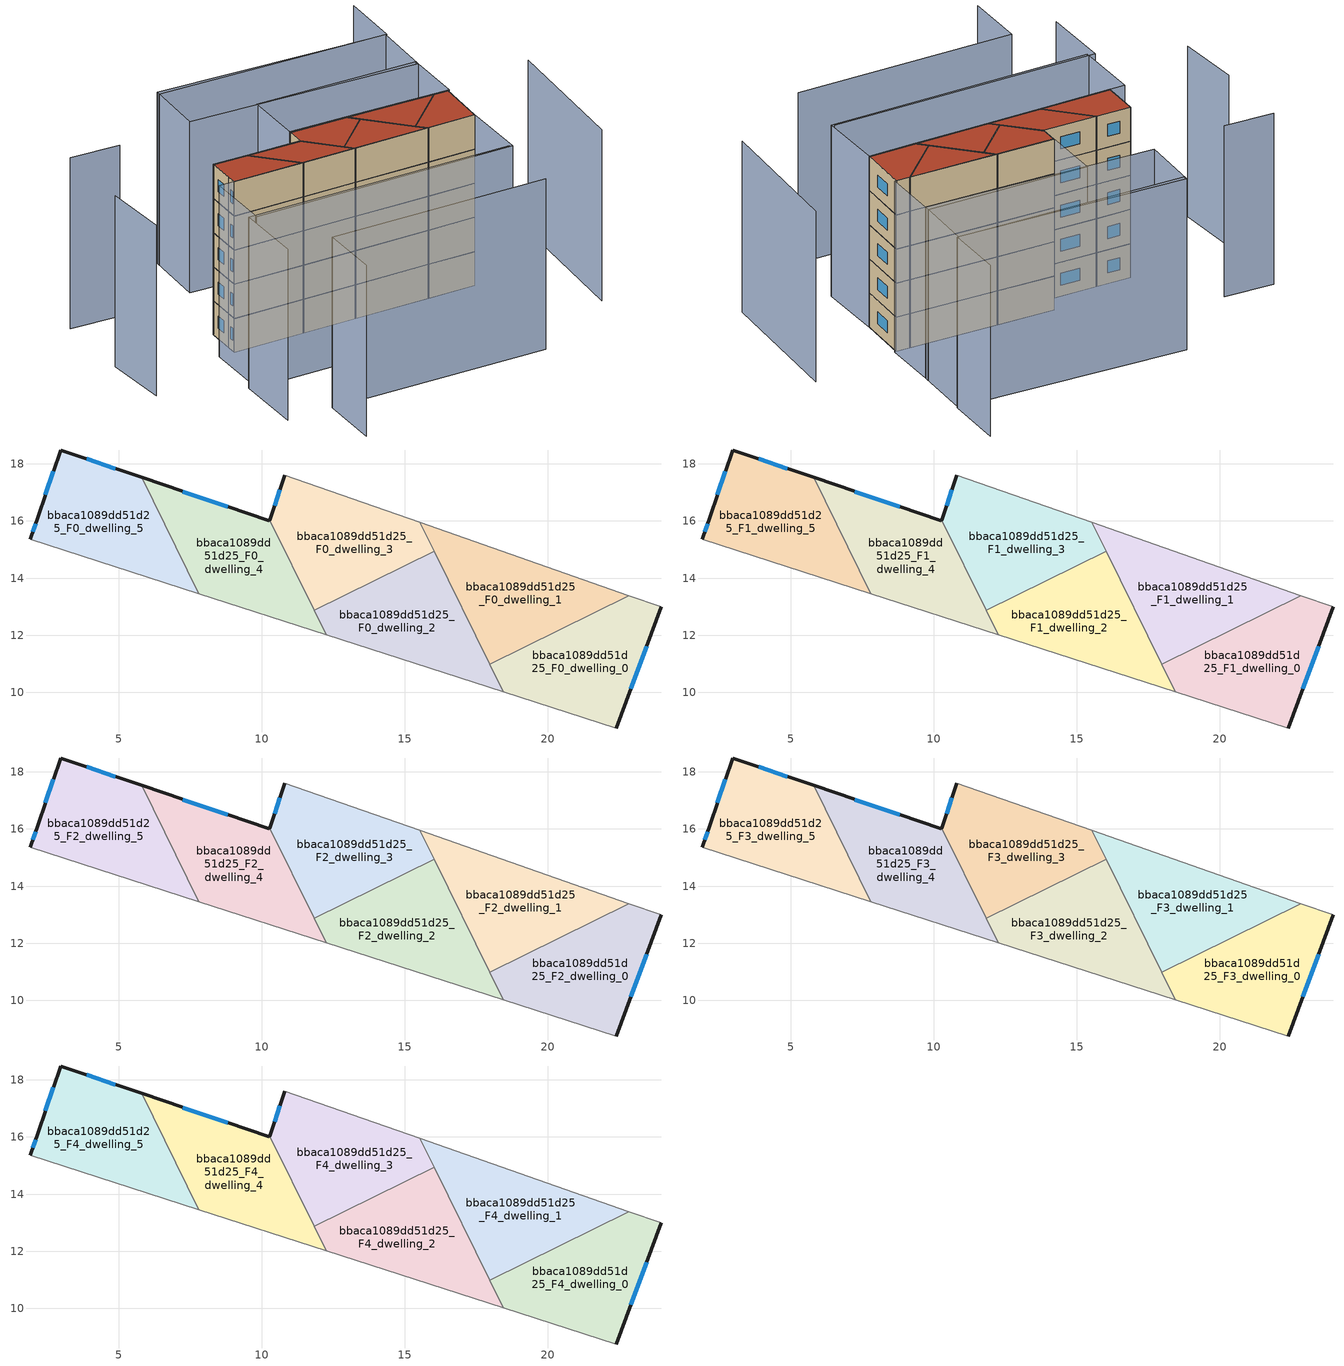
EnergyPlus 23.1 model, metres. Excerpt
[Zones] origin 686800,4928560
bbaca1089dd51d25_F0_dwelling_0
 floor ground (EU_floor_Construction): 22.4,8.76 23.97,13 22.84,13.39 17.97,10.99 18.45,10.03 z0
 wall outside (EU_wall_Construction): 23.97,13 22.4,8.76 z0:3
 wall adiabatic (EU_wall_Construction): 22.4,8.76 18.45,10.03 / 22.84,13.39 23.97,13 z0:3
 wall to bbaca1089dd51d25_F0_dwelling_1 (EU_wall_Construction): 17.97,10.99 22.84,13.39 z0:3
 wall to bbaca1089dd51d25_F0_dwelling_2 (EU_wall_Construction): 18.45,10.03 17.97,10.99 z0:3
 window (EU_Window_Construction): 23.46,11.62 22.91,10.13 z0.97:2.03
bbaca1089dd51d25_F0_dwelling_1
 floor ground (EU_floor_Construction): 22.84,13.39 15.52,15.95 17.97,10.99 z0
 wall adiabatic (EU_wall_Construction): 15.52,15.95 22.84,13.39 z0:3
 wall to bbaca1089dd51d25_F0_dwelling_3 (EU_wall_Construction): 16.02,14.94 15.52,15.95 z0:3
 wall to bbaca1089dd51d25_F0_dwelling_2 (EU_wall_Construction): 17.97,10.99 16.02,14.94 z0:3
bbaca1089dd51d25_F0_dwelling_2
 floor ground (EU_floor_Construction): 18.45,10.03 16.02,14.94 11.82,12.87 12.24,12.03 z0
 wall to bbaca1089dd51d25_F0_dwelling_3 (EU_wall_Construction): 11.82,12.87 16.02,14.94 z0:3
 wall adiabatic (EU_wall_Construction): 18.45,10.03 12.24,12.03 z0:3
 wall to bbaca1089dd51d25_F0_dwelling_4 (EU_wall_Construction): 12.24,12.03 11.82,12.87 z0:3
bbaca1089dd51d25_F0_dwelling_3
 floor ground (EU_floor_Construction): 16.02,14.94 15.52,15.95 10.8,17.6 10.27,16.03 11.82,12.87 z0
 wall outside (EU_wall_Construction): 10.27,16.03 10.8,17.6 z0:3
 wall adiabatic (EU_wall_Construction): 10.8,17.6 15.52,15.95 z0:3
 wall to bbaca1089dd51d25_F0_dwelling_4 (EU_wall_Construction): 11.82,12.87 10.27,16.03 z0:3
 window (EU_Window_Construction): 10.44,16.54 10.63,17.09 z0.97:2.03
bbaca1089dd51d25_F0_dwelling_4
 floor ground (EU_floor_Construction): 12.24,12.03 10.27,16.03 10.26,16 5.79,17.52 7.8,13.46 z0
 wall outside (EU_wall_Construction): 5.79,17.52 10.26,16 10.27,16.03 z0:3
 wall adiabatic (EU_wall_Construction): 12.24,12.03 7.8,13.46 z0:3
 wall to bbaca1089dd51d25_F0_dwelling_5 (EU_wall_Construction): 7.8,13.46 5.79,17.52 z0:3
 window (EU_Window_Construction): 7.24,17.03 8.81,16.5 z0.97:2.03
bbaca1089dd51d25_F0_dwelling_5
 floor ground (EU_floor_Construction): 7.8,13.46 5.79,17.52 2.96,18.48 2.17,16.16 1.9,15.35 z0
 wall outside (EU_wall_Construction): 1.9,15.35 2.17,16.16 2.96,18.48 5.79,17.52 z0:3
 wall adiabatic (EU_wall_Construction): 7.8,13.46 1.9,15.35 z0:3
 window (EU_Window_Construction): 3.88,18.17 4.87,17.83 / 1.99,15.62 2.08,15.9 / 2.42,16.92 2.7,17.73 z0.97:2.03
bbaca1089dd51d25_F1_dwelling_0
 floor to bbaca1089dd51d25_F0_dwelling_0 (EU_floor_Construction): 22.4,8.76 23.97,13 22.84,13.39 17.97,10.99 18.45,10.03 z3
 wall outside (EU_wall_Construction): 23.97,13 22.4,8.76 z3:6
 wall adiabatic (EU_wall_Construction): 22.4,8.76 18.45,10.03 / 22.84,13.39 23.97,13 z3:6
 wall to bbaca1089dd51d25_F1_dwelling_1 (EU_wall_Construction): 17.97,10.99 22.84,13.39 z3:6
 wall to bbaca1089dd51d25_F1_dwelling_2 (EU_wall_Construction): 18.45,10.03 17.97,10.99 z3:6
 window (EU_Window_Construction): 23.46,11.62 22.91,10.13 z3.97:5.03
bbaca1089dd51d25_F1_dwelling_1
 floor to bbaca1089dd51d25_F0_dwelling_1 (EU_floor_Construction): 22.84,13.39 15.52,15.95 17.97,10.99 z3
 wall adiabatic (EU_wall_Construction): 15.52,15.95 22.84,13.39 z3:6
 wall to bbaca1089dd51d25_F1_dwelling_3 (EU_wall_Construction): 16.02,14.94 15.52,15.95 z3:6
 wall to bbaca1089dd51d25_F1_dwelling_2 (EU_wall_Construction): 17.97,10.99 16.02,14.94 z3:6
bbaca1089dd51d25_F1_dwelling_2
 floor to bbaca1089dd51d25_F0_dwelling_2 (EU_floor_Construction): 18.45,10.03 16.02,14.94 11.82,12.87 12.24,12.03 z3
 wall to bbaca1089dd51d25_F1_dwelling_3 (EU_wall_Construction): 11.82,12.87 16.02,14.94 z3:6
 wall adiabatic (EU_wall_Construction): 18.45,10.03 12.24,12.03 z3:6
 wall to bbaca1089dd51d25_F1_dwelling_4 (EU_wall_Construction): 12.24,12.03 11.82,12.87 z3:6
bbaca1089dd51d25_F1_dwelling_3
 floor to bbaca1089dd51d25_F0_dwelling_3 (EU_floor_Construction): 16.02,14.94 15.52,15.95 10.8,17.6 10.27,16.03 11.82,12.87 z3
 wall outside (EU_wall_Construction): 10.27,16.03 10.8,17.6 z3:6
 wall adiabatic (EU_wall_Construction): 10.8,17.6 15.52,15.95 z3:6
 wall to bbaca1089dd51d25_F1_dwelling_4 (EU_wall_Construction): 11.82,12.87 10.27,16.03 z3:6
 window (EU_Window_Construction): 10.44,16.54 10.63,17.09 z3.97:5.03
bbaca1089dd51d25_F1_dwelling_4
 floor to bbaca1089dd51d25_F0_dwelling_4 (EU_floor_Construction): 12.24,12.03 10.27,16.03 10.26,16 5.79,17.52 7.8,13.46 z3
 wall outside (EU_wall_Construction): 5.79,17.52 10.26,16 10.27,16.03 z3:6
 wall adiabatic (EU_wall_Construction): 12.24,12.03 7.8,13.46 z3:6
 wall to bbaca1089dd51d25_F1_dwelling_5 (EU_wall_Construction): 7.8,13.46 5.79,17.52 z3:6
 window (EU_Window_Construction): 7.24,17.03 8.81,16.5 z3.97:5.03
bbaca1089dd51d25_F1_dwelling_5
 floor to bbaca1089dd51d25_F0_dwelling_5 (EU_floor_Construction): 7.8,13.46 5.79,17.52 2.96,18.48 2.17,16.16 1.9,15.35 z3
 wall outside (EU_wall_Construction): 1.9,15.35 2.17,16.16 2.96,18.48 5.79,17.52 z3:6
 wall adiabatic (EU_wall_Construction): 7.8,13.46 1.9,15.35 z3:6
 window (EU_Window_Construction): 3.88,18.17 4.87,17.83 / 1.99,15.62 2.08,15.9 / 2.42,16.92 2.7,17.73 z3.97:5.03
bbaca1089dd51d25_F2_dwelling_0
 floor to bbaca1089dd51d25_F1_dwelling_0 (EU_floor_Construction): 22.4,8.76 23.97,13 22.84,13.39 17.97,10.99 18.45,10.03 z6
 wall outside (EU_wall_Construction): 23.97,13 22.4,8.76 z6:9
 wall adiabatic (EU_wall_Construction): 22.4,8.76 18.45,10.03 / 22.84,13.39 23.97,13 z6:9
 wall to bbaca1089dd51d25_F2_dwelling_1 (EU_wall_Construction): 17.97,10.99 22.84,13.39 z6:9
 wall to bbaca1089dd51d25_F2_dwelling_2 (EU_wall_Construction): 18.45,10.03 17.97,10.99 z6:9
 window (EU_Window_Construction): 23.46,11.62 22.91,10.13 z6.97:8.03
bbaca1089dd51d25_F2_dwelling_1
 floor to bbaca1089dd51d25_F1_dwelling_1 (EU_floor_Construction): 22.84,13.39 15.52,15.95 17.97,10.99 z6
 wall adiabatic (EU_wall_Construction): 15.52,15.95 22.84,13.39 z6:9
 wall to bbaca1089dd51d25_F2_dwelling_3 (EU_wall_Construction): 16.02,14.94 15.52,15.95 z6:9
 wall to bbaca1089dd51d25_F2_dwelling_2 (EU_wall_Construction): 17.97,10.99 16.02,14.94 z6:9
bbaca1089dd51d25_F2_dwelling_2
 floor to bbaca1089dd51d25_F1_dwelling_2 (EU_floor_Construction): 18.45,10.03 16.02,14.94 11.82,12.87 12.24,12.03 z6
 wall to bbaca1089dd51d25_F2_dwelling_3 (EU_wall_Construction): 11.82,12.87 16.02,14.94 z6:9
 wall adiabatic (EU_wall_Construction): 18.45,10.03 12.24,12.03 z6:9
 wall to bbaca1089dd51d25_F2_dwelling_4 (EU_wall_Construction): 12.24,12.03 11.82,12.87 z6:9
bbaca1089dd51d25_F2_dwelling_3
 floor to bbaca1089dd51d25_F1_dwelling_3 (EU_floor_Construction): 16.02,14.94 15.52,15.95 10.8,17.6 10.27,16.03 11.82,12.87 z6
 wall outside (EU_wall_Construction): 10.27,16.03 10.8,17.6 z6:9
 wall adiabatic (EU_wall_Construction): 10.8,17.6 15.52,15.95 z6:9
 wall to bbaca1089dd51d25_F2_dwelling_4 (EU_wall_Construction): 11.82,12.87 10.27,16.03 z6:9
 window (EU_Window_Construction): 10.44,16.54 10.63,17.09 z6.97:8.03
bbaca1089dd51d25_F2_dwelling_4
 floor to bbaca1089dd51d25_F1_dwelling_4 (EU_floor_Construction): 12.24,12.03 10.27,16.03 10.26,16 5.79,17.52 7.8,13.46 z6
 wall outside (EU_wall_Construction): 5.79,17.52 10.26,16 10.27,16.03 z6:9
 wall adiabatic (EU_wall_Construction): 12.24,12.03 7.8,13.46 z6:9
 wall to bbaca1089dd51d25_F2_dwelling_5 (EU_wall_Construction): 7.8,13.46 5.79,17.52 z6:9
 window (EU_Window_Construction): 7.24,17.03 8.81,16.5 z6.97:8.03
bbaca1089dd51d25_F2_dwelling_5
 floor to bbaca1089dd51d25_F1_dwelling_5 (EU_floor_Construction): 7.8,13.46 5.79,17.52 2.96,18.48 2.17,16.16 1.9,15.35 z6
 wall outside (EU_wall_Construction): 1.9,15.35 2.17,16.16 2.96,18.48 5.79,17.52 z6:9
 wall adiabatic (EU_wall_Construction): 7.8,13.46 1.9,15.35 z6:9
 window (EU_Window_Construction): 3.88,18.17 4.87,17.83 / 1.99,15.62 2.08,15.9 / 2.42,16.92 2.7,17.73 z6.97:8.03
bbaca1089dd51d25_F3_dwelling_0
 floor to bbaca1089dd51d25_F2_dwelling_0 (EU_floor_Construction): 22.4,8.76 23.97,13 22.84,13.39 17.97,10.99 18.45,10.03 z9
 wall outside (EU_wall_Construction): 23.97,13 22.4,8.76 z9:12
 wall adiabatic (EU_wall_Construction): 22.4,8.76 18.45,10.03 / 22.84,13.39 23.97,13 z9:12
 wall to bbaca1089dd51d25_F3_dwelling_1 (EU_wall_Construction): 17.97,10.99 22.84,13.39 z9:12
 wall to bbaca1089dd51d25_F3_dwelling_2 (EU_wall_Construction): 18.45,10.03 17.97,10.99 z9:12
 window (EU_Window_Construction): 23.46,11.62 22.91,10.13 z9.97:11.03
bbaca1089dd51d25_F3_dwelling_1
 floor to bbaca1089dd51d25_F2_dwelling_1 (EU_floor_Construction): 22.84,13.39 15.52,15.95 17.97,10.99 z9
 wall adiabatic (EU_wall_Construction): 15.52,15.95 22.84,13.39 z9:12
 wall to bbaca1089dd51d25_F3_dwelling_3 (EU_wall_Construction): 16.02,14.94 15.52,15.95 z9:12
 wall to bbaca1089dd51d25_F3_dwelling_2 (EU_wall_Construction): 17.97,10.99 16.02,14.94 z9:12
bbaca1089dd51d25_F3_dwelling_2
 floor to bbaca1089dd51d25_F2_dwelling_2 (EU_floor_Construction): 18.45,10.03 16.02,14.94 11.82,12.87 12.24,12.03 z9
 wall to bbaca1089dd51d25_F3_dwelling_3 (EU_wall_Construction): 11.82,12.87 16.02,14.94 z9:12
 wall adiabatic (EU_wall_Construction): 18.45,10.03 12.24,12.03 z9:12
 wall to bbaca1089dd51d25_F3_dwelling_4 (EU_wall_Construction): 12.24,12.03 11.82,12.87 z9:12
bbaca1089dd51d25_F3_dwelling_3
 floor to bbaca1089dd51d25_F2_dwelling_3 (EU_floor_Construction): 16.02,14.94 15.52,15.95 10.8,17.6 10.27,16.03 11.82,12.87 z9
 wall outside (EU_wall_Construction): 10.27,16.03 10.8,17.6 z9:12
 wall adiabatic (EU_wall_Construction): 10.8,17.6 15.52,15.95 z9:12
 wall to bbaca1089dd51d25_F3_dwelling_4 (EU_wall_Construction): 11.82,12.87 10.27,16.03 z9:12
 window (EU_Window_Construction): 10.44,16.54 10.63,17.09 z9.97:11.03
bbaca1089dd51d25_F3_dwelling_4
 floor to bbaca1089dd51d25_F2_dwelling_4 (EU_floor_Construction): 12.24,12.03 10.27,16.03 10.26,16 5.79,17.52 7.8,13.46 z9
 wall outside (EU_wall_Construction): 5.79,17.52 10.26,16 10.27,16.03 z9:12
 wall adiabatic (EU_wall_Construction): 12.24,12.03 7.8,13.46 z9:12
 wall to bbaca1089dd51d25_F3_dwelling_5 (EU_wall_Construction): 7.8,13.46 5.79,17.52 z9:12
 window (EU_Window_Construction): 7.24,17.03 8.81,16.5 z9.97:11.03
bbaca1089dd51d25_F3_dwelling_5
 floor to bbaca1089dd51d25_F2_dwelling_5 (EU_floor_Construction): 7.8,13.46 5.79,17.52 2.96,18.48 2.17,16.16 1.9,15.35 z9
 wall outside (EU_wall_Construction): 1.9,15.35 2.17,16.16 2.96,18.48 5.79,17.52 z9:12
 wall adiabatic (EU_wall_Construction): 7.8,13.46 1.9,15.35 z9:12
 window (EU_Window_Construction): 3.88,18.17 4.87,17.83 / 1.99,15.62 2.08,15.9 / 2.42,16.92 2.7,17.73 z9.97:11.03
bbaca1089dd51d25_F4_dwelling_0
 floor to bbaca1089dd51d25_F3_dwelling_0 (EU_floor_Construction): 22.4,8.76 23.97,13 22.84,13.39 17.97,10.99 18.45,10.03 z12
 wall outside (EU_wall_Construction): 23.97,13 22.4,8.76 z12:15
 wall adiabatic (EU_wall_Construction): 22.4,8.76 18.45,10.03 / 22.84,13.39 23.97,13 z12:15
 wall to bbaca1089dd51d25_F4_dwelling_1 (EU_wall_Construction): 17.97,10.99 22.84,13.39 z12:15
 wall to bbaca1089dd51d25_F4_dwelling_2 (EU_wall_Construction): 18.45,10.03 17.97,10.99 z12:15
 window (EU_Window_Construction): 23.46,11.62 22.91,10.13 z12.97:14.03
 roof outside (EU_roof_Construction): 23.97,13 22.4,8.76 18.45,10.03 17.97,10.99 22.84,13.39 z15
bbaca1089dd51d25_F4_dwelling_1
 floor to bbaca1089dd51d25_F3_dwelling_1 (EU_floor_Construction): 22.84,13.39 15.52,15.95 17.97,10.99 z12
 wall adiabatic (EU_wall_Construction): 15.52,15.95 22.84,13.39 z12:15
 wall to bbaca1089dd51d25_F4_dwelling_3 (EU_wall_Construction): 16.02,14.94 15.52,15.95 z12:15
 wall to bbaca1089dd51d25_F4_dwelling_2 (EU_wall_Construction): 17.97,10.99 16.02,14.94 z12:15
 roof outside (EU_roof_Construction): 22.84,13.39 17.97,10.99 15.52,15.95 z15
bbaca1089dd51d25_F4_dwelling_2
 floor to bbaca1089dd51d25_F3_dwelling_2 (EU_floor_Construction): 18.45,10.03 16.02,14.94 11.82,12.87 12.24,12.03 z12
 wall to bbaca1089dd51d25_F4_dwelling_3 (EU_wall_Construction): 11.82,12.87 16.02,14.94 z12:15
 wall adiabatic (EU_wall_Construction): 18.45,10.03 12.24,12.03 z12:15
 wall to bbaca1089dd51d25_F4_dwelling_4 (EU_wall_Construction): 12.24,12.03 11.82,12.87 z12:15
 roof outside (EU_roof_Construction): 16.02,14.94 18.45,10.03 12.24,12.03 11.82,12.87 z15
bbaca1089dd51d25_F4_dwelling_3
 floor to bbaca1089dd51d25_F3_dwelling_3 (EU_floor_Construction): 16.02,14.94 15.52,15.95 10.8,17.6 10.27,16.03 11.82,12.87 z12
 wall outside (EU_wall_Construction): 10.27,16.03 10.8,17.6 z12:15
 wall adiabatic (EU_wall_Construction): 10.8,17.6 15.52,15.95 z12:15
 wall to bbaca1089dd51d25_F4_dwelling_4 (EU_wall_Construction): 11.82,12.87 10.27,16.03 z12:15
 window (EU_Window_Construction): 10.44,16.54 10.63,17.09 z12.97:14.03
 roof outside (EU_roof_Construction): 15.52,15.95 16.02,14.94 11.82,12.87 10.27,16.03 10.8,17.6 z15
bbaca1089dd51d25_F4_dwelling_4
 floor to bbaca1089dd51d25_F3_dwelling_4 (EU_floor_Construction): 12.24,12.03 10.27,16.03 10.26,16 5.79,17.52 7.8,13.46 z12
 wall outside (EU_wall_Construction): 5.79,17.52 10.26,16 10.27,16.03 z12:15
 wall adiabatic (EU_wall_Construction): 12.24,12.03 7.8,13.46 z12:15
 wall to bbaca1089dd51d25_F4_dwelling_5 (EU_wall_Construction): 7.8,13.46 5.79,17.52 z12:15
 window (EU_Window_Construction): 7.24,17.03 8.81,16.5 z12.97:14.03
 roof outside (EU_roof_Construction): 10.27,16.03 12.24,12.03 7.8,13.46 5.79,17.52 10.26,16 z15
bbaca1089dd51d25_F4_dwelling_5
 floor to bbaca1089dd51d25_F3_dwelling_5 (EU_floor_Construction): 7.8,13.46 5.79,17.52 2.96,18.48 2.17,16.16 1.9,15.35 z12
 wall outside (EU_wall_Construction): 1.9,15.35 2.17,16.16 2.96,18.48 5.79,17.52 z12:15
 wall adiabatic (EU_wall_Construction): 7.8,13.46 1.9,15.35 z12:15
 window (EU_Window_Construction): 3.88,18.17 4.87,17.83 / 1.99,15.62 2.08,15.9 / 2.42,16.92 2.7,17.73 z12.97:14.03
 roof outside (EU_roof_Construction): 5.79,17.52 7.8,13.46 1.9,15.35 2.17,16.16 2.96,18.48 z15
shading: 27.12,-0.16 31.77,11.65 / -1.38,-1.26 0.26,3.73 / 0.26,3.73 18.35,-2.2 / -3.53,4.98 -1.65,10.69 / -1.65,10.69 20.43,3.42 / -5.93,20.69 -7.36,15.15 / 29.34,27.53 27.62,22.58 / 27.62,22.58 8.6,29.17 / 0.42,25.92 -3.66,27.4 / 10.76,17.49 12.46,22.47 / 12.46,22.47 25.79,17.93 / 25.79,17.93 24.09,12.95 / 24.09,12.95 10.76,17.49 / 0.61,15.8 22.4,8.76 / 22.4,8.76 20.61,3.22 / 20.61,3.22 -1.18,10.26 / -1.18,10.26 0.61,15.8 / 8.74,29.49 27.52,22.61 / 27.52,22.61 25.66,17.54 / 25.66,17.54 6.88,24.42 / 6.88,24.42 8.74,29.49 z0:15
[Building]
EU S2 Campaign: North Axis=0; Terrain=City; Solar Distribution=FullExterior
[Site:Location]
Bologna: Latitude=44.5; Longitude=11.25; Time Zone=1; Elevation=37
[SizingPeriod:WeatherFileDays]
AnnualSizingPeriod: Begin Month=1; Begin Day of Month=1; End Month=12; End Day of Month=31; Day of Week for Start Day=Monday; Use Weather File Daylight Saving Period=No; Use Weather File Rain and Snow Indicators=No
[MATERIAL]
EU_InternalMass_Material: Roughness=MediumRough; Thickness=0.1; Conductivity=1; Density=1800; Specific Heat=900; Thermal Absorptance=0.9; Solar Absorptance=0.7; Visible Absorptance=0.7
[MATERIAL:NOMASS] Roughness=MediumRough; Thermal Absorptance=0.9; Solar Absorptance=0.7; Visible Absorptance=0.7
Name | Thermal Resistance
EU_wall_NoMass | 0.779417
EU_roof_NoMass | 0.435466
EU_floor_NoMass | 0.588222
[WINDOWMATERIAL:SIMPLEGLAZINGSYSTEM]
EU_Window_SimpleGlazing: UFactor=5.16242; Solar Heat Gain Coefficient=0.85; Visible Transmittance=0.85
[CONSTRUCTION]
EU_wall_Construction: EU_wall_NoMass
EU_roof_Construction: EU_roof_NoMass
EU_floor_Construction: EU_floor_NoMass
EU_InternalMass_Construction: EU_InternalMass_Material
EU_Window_Construction: EU_Window_SimpleGlazing
[ZONE] Type=1; Multiplier=1; Ceiling Height=autocalculate; Floor Area=autocalculate; Part of Total Floor Area=Yes
Name | Volume
bbaca1089dd51d25_F0_dwelling_0; bbaca1089dd51d25_F1_dwelling_0; bbaca1089dd51d25_F2_dwelling_0; bbaca1089dd51d25_F3_dwelling_0; bbaca1089dd51d25_F4_dwelling_0; bbaca1089dd51d25_F0_dwelling_3; bbaca1089dd51d25_F1_dwelling_3; bbaca1089dd51d25_F2_dwelling_3; bbaca1089dd51d25_F3_dwelling_3; bbaca1089dd51d25_F4_dwelling_3 | 45.0908
bbaca1089dd51d25_F0_dwelling_1; bbaca1089dd51d25_F1_dwelling_1; bbaca1089dd51d25_F2_dwelling_1; bbaca1089dd51d25_F3_dwelling_1; bbaca1089dd51d25_F4_dwelling_1 | 45.1003
bbaca1089dd51d25_F0_dwelling_2; bbaca1089dd51d25_F1_dwelling_2; bbaca1089dd51d25_F2_dwelling_2; bbaca1089dd51d25_F3_dwelling_2; bbaca1089dd51d25_F4_dwelling_2 | 45.0828
bbaca1089dd51d25_F0_dwelling_4; bbaca1089dd51d25_F1_dwelling_4; bbaca1089dd51d25_F2_dwelling_4; bbaca1089dd51d25_F3_dwelling_4; bbaca1089dd51d25_F4_dwelling_4 | 45.0952
bbaca1089dd51d25_F0_dwelling_5; bbaca1089dd51d25_F1_dwelling_5; bbaca1089dd51d25_F2_dwelling_5; bbaca1089dd51d25_F3_dwelling_5; bbaca1089dd51d25_F4_dwelling_5 | 45.0901
[INTERNALMASS] Construction=EU_InternalMass_Construction
Name | Zone or ZoneList | Surface Area
bbaca1089dd51d25_F0_dwelling_0_EU_InternalMass | bbaca1089dd51d25_F0_dwelling_0 | 15.0298
bbaca1089dd51d25_F0_dwelling_1_EU_InternalMass | bbaca1089dd51d25_F0_dwelling_1 | 15.0327
bbaca1089dd51d25_F0_dwelling_2_EU_InternalMass | bbaca1089dd51d25_F0_dwelling_2 | 15.0285
bbaca1089dd51d25_F0_dwelling_3_EU_InternalMass | bbaca1089dd51d25_F0_dwelling_3 | 15.0291
bbaca1089dd51d25_F0_dwelling_4_EU_InternalMass | bbaca1089dd51d25_F0_dwelling_4 | 15.0312
bbaca1089dd51d25_F0_dwelling_5_EU_InternalMass | bbaca1089dd51d25_F0_dwelling_5 | 15.0301
bbaca1089dd51d25_F1_dwelling_0_EU_InternalMass | bbaca1089dd51d25_F1_dwelling_0 | 15.0298
bbaca1089dd51d25_F1_dwelling_1_EU_InternalMass | bbaca1089dd51d25_F1_dwelling_1 | 15.0327
bbaca1089dd51d25_F1_dwelling_2_EU_InternalMass | bbaca1089dd51d25_F1_dwelling_2 | 15.0285
bbaca1089dd51d25_F1_dwelling_3_EU_InternalMass | bbaca1089dd51d25_F1_dwelling_3 | 15.0291
bbaca1089dd51d25_F1_dwelling_4_EU_InternalMass | bbaca1089dd51d25_F1_dwelling_4 | 15.0312
bbaca1089dd51d25_F1_dwelling_5_EU_InternalMass | bbaca1089dd51d25_F1_dwelling_5 | 15.0301
bbaca1089dd51d25_F2_dwelling_0_EU_InternalMass | bbaca1089dd51d25_F2_dwelling_0 | 15.0298
bbaca1089dd51d25_F2_dwelling_1_EU_InternalMass | bbaca1089dd51d25_F2_dwelling_1 | 15.0327
bbaca1089dd51d25_F2_dwelling_2_EU_InternalMass | bbaca1089dd51d25_F2_dwelling_2 | 15.0285
bbaca1089dd51d25_F2_dwelling_3_EU_InternalMass | bbaca1089dd51d25_F2_dwelling_3 | 15.0291
bbaca1089dd51d25_F2_dwelling_4_EU_InternalMass | bbaca1089dd51d25_F2_dwelling_4 | 15.0312
bbaca1089dd51d25_F2_dwelling_5_EU_InternalMass | bbaca1089dd51d25_F2_dwelling_5 | 15.0301
bbaca1089dd51d25_F3_dwelling_0_EU_InternalMass | bbaca1089dd51d25_F3_dwelling_0 | 15.0298
bbaca1089dd51d25_F3_dwelling_1_EU_InternalMass | bbaca1089dd51d25_F3_dwelling_1 | 15.0327
bbaca1089dd51d25_F3_dwelling_2_EU_InternalMass | bbaca1089dd51d25_F3_dwelling_2 | 15.0285
bbaca1089dd51d25_F3_dwelling_3_EU_InternalMass | bbaca1089dd51d25_F3_dwelling_3 | 15.0291
bbaca1089dd51d25_F3_dwelling_4_EU_InternalMass | bbaca1089dd51d25_F3_dwelling_4 | 15.0312
bbaca1089dd51d25_F3_dwelling_5_EU_InternalMass | bbaca1089dd51d25_F3_dwelling_5 | 15.0301
bbaca1089dd51d25_F4_dwelling_0_EU_InternalMass | bbaca1089dd51d25_F4_dwelling_0 | 15.0298
bbaca1089dd51d25_F4_dwelling_1_EU_InternalMass | bbaca1089dd51d25_F4_dwelling_1 | 15.0327
bbaca1089dd51d25_F4_dwelling_2_EU_InternalMass | bbaca1089dd51d25_F4_dwelling_2 | 15.0285
bbaca1089dd51d25_F4_dwelling_3_EU_InternalMass | bbaca1089dd51d25_F4_dwelling_3 | 15.0291
bbaca1089dd51d25_F4_dwelling_4_EU_InternalMass | bbaca1089dd51d25_F4_dwelling_4 | 15.0312
bbaca1089dd51d25_F4_dwelling_5_EU_InternalMass | bbaca1089dd51d25_F4_dwelling_5 | 15.0301
[OTHEREQUIPMENT] Fuel Type=Electricity; Design Level Calculation Method=Watts/Area; Power per Zone Floor Area=1; Fraction Latent=0; Fraction Radiant=0; Fraction Lost=0; Carbon Dioxide Generation Rate=0; EndUse Subcategory=EU_Step8_InternalGains
Name | Zone or ZoneList or Space or SpaceList | Schedule
EU_Step8_InternalGain_bbaca1089dd51d25_F0_dwelling_0_f000 | bbaca1089dd51d25_F0_dwelling_0 | EU_Step8_GainSchedule_bbaca1089dd51d25_F0_dwelling_0_f000
EU_Step8_InternalGain_bbaca1089dd51d25_F0_dwelling_1_f000 | bbaca1089dd51d25_F0_dwelling_1 | EU_Step8_GainSchedule_bbaca1089dd51d25_F0_dwelling_1_f000
EU_Step8_InternalGain_bbaca1089dd51d25_F0_dwelling_2_f000 | bbaca1089dd51d25_F0_dwelling_2 | EU_Step8_GainSchedule_bbaca1089dd51d25_F0_dwelling_2_f000
EU_Step8_InternalGain_bbaca1089dd51d25_F0_dwelling_3_f000 | bbaca1089dd51d25_F0_dwelling_3 | EU_Step8_GainSchedule_bbaca1089dd51d25_F0_dwelling_3_f000
EU_Step8_InternalGain_bbaca1089dd51d25_F0_dwelling_4_f000 | bbaca1089dd51d25_F0_dwelling_4 | EU_Step8_GainSchedule_bbaca1089dd51d25_F0_dwelling_4_f000
EU_Step8_InternalGain_bbaca1089dd51d25_F0_dwelling_5_f000 | bbaca1089dd51d25_F0_dwelling_5 | EU_Step8_GainSchedule_bbaca1089dd51d25_F0_dwelling_5_f000
EU_Step8_InternalGain_bbaca1089dd51d25_F1_dwelling_0_f000 | bbaca1089dd51d25_F1_dwelling_0 | EU_Step8_GainSchedule_bbaca1089dd51d25_F1_dwelling_0_f000
EU_Step8_InternalGain_bbaca1089dd51d25_F1_dwelling_1_f000 | bbaca1089dd51d25_F1_dwelling_1 | EU_Step8_GainSchedule_bbaca1089dd51d25_F1_dwelling_1_f000
EU_Step8_InternalGain_bbaca1089dd51d25_F1_dwelling_2_f000 | bbaca1089dd51d25_F1_dwelling_2 | EU_Step8_GainSchedule_bbaca1089dd51d25_F1_dwelling_2_f000
EU_Step8_InternalGain_bbaca1089dd51d25_F1_dwelling_3_f000 | bbaca1089dd51d25_F1_dwelling_3 | EU_Step8_GainSchedule_bbaca1089dd51d25_F1_dwelling_3_f000
EU_Step8_InternalGain_bbaca1089dd51d25_F1_dwelling_4_f000 | bbaca1089dd51d25_F1_dwelling_4 | EU_Step8_GainSchedule_bbaca1089dd51d25_F1_dwelling_4_f000
EU_Step8_InternalGain_bbaca1089dd51d25_F1_dwelling_5_f000 | bbaca1089dd51d25_F1_dwelling_5 | EU_Step8_GainSchedule_bbaca1089dd51d25_F1_dwelling_5_f000
EU_Step8_InternalGain_bbaca1089dd51d25_F2_dwelling_0_f000 | bbaca1089dd51d25_F2_dwelling_0 | EU_Step8_GainSchedule_bbaca1089dd51d25_F2_dwelling_0_f000
EU_Step8_InternalGain_bbaca1089dd51d25_F2_dwelling_1_f000 | bbaca1089dd51d25_F2_dwelling_1 | EU_Step8_GainSchedule_bbaca1089dd51d25_F2_dwelling_1_f000
EU_Step8_InternalGain_bbaca1089dd51d25_F2_dwelling_2_f000 | bbaca1089dd51d25_F2_dwelling_2 | EU_Step8_GainSchedule_bbaca1089dd51d25_F2_dwelling_2_f000
EU_Step8_InternalGain_bbaca1089dd51d25_F2_dwelling_3_f000 | bbaca1089dd51d25_F2_dwelling_3 | EU_Step8_GainSchedule_bbaca1089dd51d25_F2_dwelling_3_f000
EU_Step8_InternalGain_bbaca1089dd51d25_F2_dwelling_4_f000 | bbaca1089dd51d25_F2_dwelling_4 | EU_Step8_GainSchedule_bbaca1089dd51d25_F2_dwelling_4_f000
EU_Step8_InternalGain_bbaca1089dd51d25_F2_dwelling_5_f000 | bbaca1089dd51d25_F2_dwelling_5 | EU_Step8_GainSchedule_bbaca1089dd51d25_F2_dwelling_5_f000
EU_Step8_InternalGain_bbaca1089dd51d25_F3_dwelling_0_f000 | bbaca1089dd51d25_F3_dwelling_0 | EU_Step8_GainSchedule_bbaca1089dd51d25_F3_dwelling_0_f000
EU_Step8_InternalGain_bbaca1089dd51d25_F3_dwelling_1_f000 | bbaca1089dd51d25_F3_dwelling_1 | EU_Step8_GainSchedule_bbaca1089dd51d25_F3_dwelling_1_f000
EU_Step8_InternalGain_bbaca1089dd51d25_F3_dwelling_2_f000 | bbaca1089dd51d25_F3_dwelling_2 | EU_Step8_GainSchedule_bbaca1089dd51d25_F3_dwelling_2_f000
EU_Step8_InternalGain_bbaca1089dd51d25_F3_dwelling_3_f000 | bbaca1089dd51d25_F3_dwelling_3 | EU_Step8_GainSchedule_bbaca1089dd51d25_F3_dwelling_3_f000
EU_Step8_InternalGain_bbaca1089dd51d25_F3_dwelling_4_f000 | bbaca1089dd51d25_F3_dwelling_4 | EU_Step8_GainSchedule_bbaca1089dd51d25_F3_dwelling_4_f000
EU_Step8_InternalGain_bbaca1089dd51d25_F3_dwelling_5_f000 | bbaca1089dd51d25_F3_dwelling_5 | EU_Step8_GainSchedule_bbaca1089dd51d25_F3_dwelling_5_f000
EU_Step8_InternalGain_bbaca1089dd51d25_F4_dwelling_0_f000 | bbaca1089dd51d25_F4_dwelling_0 | EU_Step8_GainSchedule_bbaca1089dd51d25_F4_dwelling_0_f000
EU_Step8_InternalGain_bbaca1089dd51d25_F4_dwelling_1_f000 | bbaca1089dd51d25_F4_dwelling_1 | EU_Step8_GainSchedule_bbaca1089dd51d25_F4_dwelling_1_f000
EU_Step8_InternalGain_bbaca1089dd51d25_F4_dwelling_2_f000 | bbaca1089dd51d25_F4_dwelling_2 | EU_Step8_GainSchedule_bbaca1089dd51d25_F4_dwelling_2_f000
EU_Step8_InternalGain_bbaca1089dd51d25_F4_dwelling_3_f000 | bbaca1089dd51d25_F4_dwelling_3 | EU_Step8_GainSchedule_bbaca1089dd51d25_F4_dwelling_3_f000
EU_Step8_InternalGain_bbaca1089dd51d25_F4_dwelling_4_f000 | bbaca1089dd51d25_F4_dwelling_4 | EU_Step8_GainSchedule_bbaca1089dd51d25_F4_dwelling_4_f000
EU_Step8_InternalGain_bbaca1089dd51d25_F4_dwelling_5_f000 | bbaca1089dd51d25_F4_dwelling_5 | EU_Step8_GainSchedule_bbaca1089dd51d25_F4_dwelling_5_f000
[ZONEVENTILATION:DESIGNFLOWRATE] Schedule=EU_AlwaysOn; Design Flow Rate Calculation Method=AirChanges/Hour; Air Changes per Hour=0.712058; Ventilation Type=Natural; Fan Pressure Rise=0; Fan Total Efficiency=1; Constant Term Coefficient=1; Temperature Term Coefficient=0; Velocity Term Coefficient=0; Velocity Squared Term Coefficient=0; Minimum Indoor Temperature=-100; Maximum Indoor Temperature=100; Delta Temperature=-100; Minimum Outdoor Temperature=-100; Maximum Outdoor Temperature=100; Maximum Wind Speed=40
Name | Zone or ZoneList or Space or SpaceList
EU_ConstantAir_bbaca1089dd51d25_F0_dwelling_0 | bbaca1089dd51d25_F0_dwelling_0
EU_ConstantAir_bbaca1089dd51d25_F0_dwelling_1 | bbaca1089dd51d25_F0_dwelling_1
EU_ConstantAir_bbaca1089dd51d25_F0_dwelling_2 | bbaca1089dd51d25_F0_dwelling_2
EU_ConstantAir_bbaca1089dd51d25_F0_dwelling_3 | bbaca1089dd51d25_F0_dwelling_3
EU_ConstantAir_bbaca1089dd51d25_F0_dwelling_4 | bbaca1089dd51d25_F0_dwelling_4
EU_ConstantAir_bbaca1089dd51d25_F0_dwelling_5 | bbaca1089dd51d25_F0_dwelling_5
EU_ConstantAir_bbaca1089dd51d25_F1_dwelling_0 | bbaca1089dd51d25_F1_dwelling_0
EU_ConstantAir_bbaca1089dd51d25_F1_dwelling_1 | bbaca1089dd51d25_F1_dwelling_1
EU_ConstantAir_bbaca1089dd51d25_F1_dwelling_2 | bbaca1089dd51d25_F1_dwelling_2
EU_ConstantAir_bbaca1089dd51d25_F1_dwelling_3 | bbaca1089dd51d25_F1_dwelling_3
EU_ConstantAir_bbaca1089dd51d25_F1_dwelling_4 | bbaca1089dd51d25_F1_dwelling_4
EU_ConstantAir_bbaca1089dd51d25_F1_dwelling_5 | bbaca1089dd51d25_F1_dwelling_5
EU_ConstantAir_bbaca1089dd51d25_F2_dwelling_0 | bbaca1089dd51d25_F2_dwelling_0
EU_ConstantAir_bbaca1089dd51d25_F2_dwelling_1 | bbaca1089dd51d25_F2_dwelling_1
EU_ConstantAir_bbaca1089dd51d25_F2_dwelling_2 | bbaca1089dd51d25_F2_dwelling_2
EU_ConstantAir_bbaca1089dd51d25_F2_dwelling_3 | bbaca1089dd51d25_F2_dwelling_3
EU_ConstantAir_bbaca1089dd51d25_F2_dwelling_4 | bbaca1089dd51d25_F2_dwelling_4
EU_ConstantAir_bbaca1089dd51d25_F2_dwelling_5 | bbaca1089dd51d25_F2_dwelling_5
EU_ConstantAir_bbaca1089dd51d25_F3_dwelling_0 | bbaca1089dd51d25_F3_dwelling_0
EU_ConstantAir_bbaca1089dd51d25_F3_dwelling_1 | bbaca1089dd51d25_F3_dwelling_1
EU_ConstantAir_bbaca1089dd51d25_F3_dwelling_2 | bbaca1089dd51d25_F3_dwelling_2
EU_ConstantAir_bbaca1089dd51d25_F3_dwelling_3 | bbaca1089dd51d25_F3_dwelling_3
EU_ConstantAir_bbaca1089dd51d25_F3_dwelling_4 | bbaca1089dd51d25_F3_dwelling_4
EU_ConstantAir_bbaca1089dd51d25_F3_dwelling_5 | bbaca1089dd51d25_F3_dwelling_5
EU_ConstantAir_bbaca1089dd51d25_F4_dwelling_0 | bbaca1089dd51d25_F4_dwelling_0
EU_ConstantAir_bbaca1089dd51d25_F4_dwelling_1 | bbaca1089dd51d25_F4_dwelling_1
EU_ConstantAir_bbaca1089dd51d25_F4_dwelling_2 | bbaca1089dd51d25_F4_dwelling_2
EU_ConstantAir_bbaca1089dd51d25_F4_dwelling_3 | bbaca1089dd51d25_F4_dwelling_3
EU_ConstantAir_bbaca1089dd51d25_F4_dwelling_4 | bbaca1089dd51d25_F4_dwelling_4
EU_ConstantAir_bbaca1089dd51d25_F4_dwelling_5 | bbaca1089dd51d25_F4_dwelling_5
[HVACTEMPLATE:THERMOSTAT] Constant Heating Setpoint=20; Constant Cooling Setpoint=50
EU_HeatOnly_bbaca1089dd51d25_F0_dwelling_0; EU_HeatOnly_bbaca1089dd51d25_F0_dwelling_1; EU_HeatOnly_bbaca1089dd51d25_F0_dwelling_2; EU_HeatOnly_bbaca1089dd51d25_F0_dwelling_3; EU_HeatOnly_bbaca1089dd51d25_F0_dwelling_4; EU_HeatOnly_bbaca1089dd51d25_F0_dwelling_5; EU_HeatOnly_bbaca1089dd51d25_F1_dwelling_0; EU_HeatOnly_bbaca1089dd51d25_F1_dwelling_1; EU_HeatOnly_bbaca1089dd51d25_F1_dwelling_2; EU_HeatOnly_bbaca1089dd51d25_F1_dwelling_3; EU_HeatOnly_bbaca1089dd51d25_F1_dwelling_4; EU_HeatOnly_bbaca1089dd51d25_F1_dwelling_5; EU_HeatOnly_bbaca1089dd51d25_F2_dwelling_0; EU_HeatOnly_bbaca1089dd51d25_F2_dwelling_1; EU_HeatOnly_bbaca1089dd51d25_F2_dwelling_2; EU_HeatOnly_bbaca1089dd51d25_F2_dwelling_3; EU_HeatOnly_bbaca1089dd51d25_F2_dwelling_4; EU_HeatOnly_bbaca1089dd51d25_F2_dwelling_5; EU_HeatOnly_bbaca1089dd51d25_F3_dwelling_0; EU_HeatOnly_bbaca1089dd51d25_F3_dwelling_1; EU_HeatOnly_bbaca1089dd51d25_F3_dwelling_2; EU_HeatOnly_bbaca1089dd51d25_F3_dwelling_3; EU_HeatOnly_bbaca1089dd51d25_F3_dwelling_4; EU_HeatOnly_bbaca1089dd51d25_F3_dwelling_5; EU_HeatOnly_bbaca1089dd51d25_F4_dwelling_0; EU_HeatOnly_bbaca1089dd51d25_F4_dwelling_1; EU_HeatOnly_bbaca1089dd51d25_F4_dwelling_2; EU_HeatOnly_bbaca1089dd51d25_F4_dwelling_3; EU_HeatOnly_bbaca1089dd51d25_F4_dwelling_4; EU_HeatOnly_bbaca1089dd51d25_F4_dwelling_5
[HVACTEMPLATE:ZONE:IDEALLOADSAIRSYSTEM] System Availability Schedule=EU_AlwaysOn; Maximum Heating Supply Air Temperature=50; Minimum Cooling Supply Air Temperature=13; Maximum Heating Supply Air Humidity Ratio=0.0156; Minimum Cooling Supply Air Humidity Ratio=0.0077; Heating Limit=NoLimit; Cooling Limit=NoLimit; Heating Availability Schedule=EU_AlwaysOn; Cooling Availability Schedule=EU_CoolingOff; Dehumidification Control Type=ConstantSensibleHeatRatio; Cooling Sensible Heat Ratio=0.7; Dehumidification Setpoint=60; Humidification Control Type=None; Humidification Setpoint=30; Outdoor Air Method=None; Outdoor Air Flow Rate per Person=0.00944; Outdoor Air Flow Rate per Zone Floor Area=0; Outdoor Air Flow Rate per Zone=0; Demand Controlled Ventilation Type=None; Outdoor Air Economizer Type=NoEconomizer; Heat Recovery Type=None; Sensible Heat Recovery Effectiveness=0.7; Latent Heat Recovery Effectiveness=0.65
Name | Template Thermostat
bbaca1089dd51d25_F0_dwelling_0 | EU_HeatOnly_bbaca1089dd51d25_F0_dwelling_0
bbaca1089dd51d25_F0_dwelling_1 | EU_HeatOnly_bbaca1089dd51d25_F0_dwelling_1
bbaca1089dd51d25_F0_dwelling_2 | EU_HeatOnly_bbaca1089dd51d25_F0_dwelling_2
bbaca1089dd51d25_F0_dwelling_3 | EU_HeatOnly_bbaca1089dd51d25_F0_dwelling_3
bbaca1089dd51d25_F0_dwelling_4 | EU_HeatOnly_bbaca1089dd51d25_F0_dwelling_4
bbaca1089dd51d25_F0_dwelling_5 | EU_HeatOnly_bbaca1089dd51d25_F0_dwelling_5
bbaca1089dd51d25_F1_dwelling_0 | EU_HeatOnly_bbaca1089dd51d25_F1_dwelling_0
bbaca1089dd51d25_F1_dwelling_1 | EU_HeatOnly_bbaca1089dd51d25_F1_dwelling_1
bbaca1089dd51d25_F1_dwelling_2 | EU_HeatOnly_bbaca1089dd51d25_F1_dwelling_2
bbaca1089dd51d25_F1_dwelling_3 | EU_HeatOnly_bbaca1089dd51d25_F1_dwelling_3
bbaca1089dd51d25_F1_dwelling_4 | EU_HeatOnly_bbaca1089dd51d25_F1_dwelling_4
bbaca1089dd51d25_F1_dwelling_5 | EU_HeatOnly_bbaca1089dd51d25_F1_dwelling_5
bbaca1089dd51d25_F2_dwelling_0 | EU_HeatOnly_bbaca1089dd51d25_F2_dwelling_0
bbaca1089dd51d25_F2_dwelling_1 | EU_HeatOnly_bbaca1089dd51d25_F2_dwelling_1
bbaca1089dd51d25_F2_dwelling_2 | EU_HeatOnly_bbaca1089dd51d25_F2_dwelling_2
bbaca1089dd51d25_F2_dwelling_3 | EU_HeatOnly_bbaca1089dd51d25_F2_dwelling_3
bbaca1089dd51d25_F2_dwelling_4 | EU_HeatOnly_bbaca1089dd51d25_F2_dwelling_4
bbaca1089dd51d25_F2_dwelling_5 | EU_HeatOnly_bbaca1089dd51d25_F2_dwelling_5
bbaca1089dd51d25_F3_dwelling_0 | EU_HeatOnly_bbaca1089dd51d25_F3_dwelling_0
bbaca1089dd51d25_F3_dwelling_1 | EU_HeatOnly_bbaca1089dd51d25_F3_dwelling_1
bbaca1089dd51d25_F3_dwelling_2 | EU_HeatOnly_bbaca1089dd51d25_F3_dwelling_2
bbaca1089dd51d25_F3_dwelling_3 | EU_HeatOnly_bbaca1089dd51d25_F3_dwelling_3
bbaca1089dd51d25_F3_dwelling_4 | EU_HeatOnly_bbaca1089dd51d25_F3_dwelling_4
bbaca1089dd51d25_F3_dwelling_5 | EU_HeatOnly_bbaca1089dd51d25_F3_dwelling_5
bbaca1089dd51d25_F4_dwelling_0 | EU_HeatOnly_bbaca1089dd51d25_F4_dwelling_0
bbaca1089dd51d25_F4_dwelling_1 | EU_HeatOnly_bbaca1089dd51d25_F4_dwelling_1
bbaca1089dd51d25_F4_dwelling_2 | EU_HeatOnly_bbaca1089dd51d25_F4_dwelling_2
bbaca1089dd51d25_F4_dwelling_3 | EU_HeatOnly_bbaca1089dd51d25_F4_dwelling_3
bbaca1089dd51d25_F4_dwelling_4 | EU_HeatOnly_bbaca1089dd51d25_F4_dwelling_4
bbaca1089dd51d25_F4_dwelling_5 | EU_HeatOnly_bbaca1089dd51d25_F4_dwelling_5
[SIZING:ZONE] Zone Cooling Design Supply Air Temperature Input Method=SupplyAirTemperature; Zone Cooling Design Supply Air Temperature=13; Zone Heating Design Supply Air Temperature Input Method=SupplyAirTemperature; Zone Heating Design Supply Air Temperature=50; Zone Cooling Design Supply Air Humidity Ratio=0.008; Zone Heating Design Supply Air Humidity Ratio=0.008; Cooling Design Air Flow Method=DesignDay; Cooling Design Air Flow Rate=0; Cooling Minimum Air Flow per Zone Floor Area=0.000762; Cooling Minimum Air Flow=0; Cooling Minimum Air Flow Fraction=0.2; Heating Design Air Flow Method=DesignDay; Heating Design Air Flow Rate=0; Heating Maximum Air Flow per Zone Floor Area=0.002032; Heating Maximum Air Flow=0.141576; Heating Maximum Air Flow Fraction=0.3; Account for Dedicated Outdoor Air System=No; Dedicated Outdoor Air System Control Strategy=NeutralSupplyAir; Dedicated Outdoor Air Low Setpoint Temperature for Design=autosize; Dedicated Outdoor Air High Setpoint Temperature for Design=autosize; Zone Load Sizing Method=Sensible Load Only No Latent Load; Zone Latent Cooling Design Supply Air Humidity Ratio Input Method=HumidityRatioDifference; Zone Cooling Design Supply Air Humidity Ratio Difference=0.005; Zone Latent Heating Design Supply Air Humidity Ratio Input Method=HumidityRatioDifference; Zone Humidification Design Supply Air Humidity Ratio Difference=0.005
bbaca1089dd51d25_F0_dwelling_0; bbaca1089dd51d25_F0_dwelling_1; bbaca1089dd51d25_F0_dwelling_2; bbaca1089dd51d25_F0_dwelling_3; bbaca1089dd51d25_F0_dwelling_4; bbaca1089dd51d25_F0_dwelling_5; bbaca1089dd51d25_F1_dwelling_0; bbaca1089dd51d25_F1_dwelling_1; bbaca1089dd51d25_F1_dwelling_2; bbaca1089dd51d25_F1_dwelling_3; bbaca1089dd51d25_F1_dwelling_4; bbaca1089dd51d25_F1_dwelling_5; bbaca1089dd51d25_F2_dwelling_0; bbaca1089dd51d25_F2_dwelling_1; bbaca1089dd51d25_F2_dwelling_2; bbaca1089dd51d25_F2_dwelling_3; bbaca1089dd51d25_F2_dwelling_4; bbaca1089dd51d25_F2_dwelling_5; bbaca1089dd51d25_F3_dwelling_0; bbaca1089dd51d25_F3_dwelling_1; bbaca1089dd51d25_F3_dwelling_2; bbaca1089dd51d25_F3_dwelling_3; bbaca1089dd51d25_F3_dwelling_4; bbaca1089dd51d25_F3_dwelling_5; bbaca1089dd51d25_F4_dwelling_0; bbaca1089dd51d25_F4_dwelling_1; bbaca1089dd51d25_F4_dwelling_2; bbaca1089dd51d25_F4_dwelling_3; bbaca1089dd51d25_F4_dwelling_4; bbaca1089dd51d25_F4_dwelling_5
[SCHEDULE:CONSTANT]
Name | Hourly Value
EU_AlwaysOn | 1
EU_CoolingOff | 0
[SCHEDULE:FILE] Column Number=1; Rows to Skip at Top=0; Number of Hours of Data=8760; Column Separator=Comma; Interpolate to Timestep=No; Minutes per Item=60; Adjust Schedule for Daylight Savings=Yes
Name | File
EU_Step8_GainSchedule_bbaca1089dd51d25_F0_dwelling_0_f000 | ../../schedules/bbaca1089dd51d25/bbaca1089dd51d25_F0_dwelling_0_f000_gain.csv
EU_Step8_GainSchedule_bbaca1089dd51d25_F0_dwelling_1_f000 | ../../schedules/bbaca1089dd51d25/bbaca1089dd51d25_F0_dwelling_1_f000_gain.csv
EU_Step8_GainSchedule_bbaca1089dd51d25_F0_dwelling_2_f000 | ../../schedules/bbaca1089dd51d25/bbaca1089dd51d25_F0_dwelling_2_f000_gain.csv
EU_Step8_GainSchedule_bbaca1089dd51d25_F0_dwelling_3_f000 | ../../schedules/bbaca1089dd51d25/bbaca1089dd51d25_F0_dwelling_3_f000_gain.csv
EU_Step8_GainSchedule_bbaca1089dd51d25_F0_dwelling_4_f000 | ../../schedules/bbaca1089dd51d25/bbaca1089dd51d25_F0_dwelling_4_f000_gain.csv
EU_Step8_GainSchedule_bbaca1089dd51d25_F0_dwelling_5_f000 | ../../schedules/bbaca1089dd51d25/bbaca1089dd51d25_F0_dwelling_5_f000_gain.csv
EU_Step8_GainSchedule_bbaca1089dd51d25_F1_dwelling_0_f000 | ../../schedules/bbaca1089dd51d25/bbaca1089dd51d25_F1_dwelling_0_f000_gain.csv
EU_Step8_GainSchedule_bbaca1089dd51d25_F1_dwelling_1_f000 | ../../schedules/bbaca1089dd51d25/bbaca1089dd51d25_F1_dwelling_1_f000_gain.csv
EU_Step8_GainSchedule_bbaca1089dd51d25_F1_dwelling_2_f000 | ../../schedules/bbaca1089dd51d25/bbaca1089dd51d25_F1_dwelling_2_f000_gain.csv
EU_Step8_GainSchedule_bbaca1089dd51d25_F1_dwelling_3_f000 | ../../schedules/bbaca1089dd51d25/bbaca1089dd51d25_F1_dwelling_3_f000_gain.csv
EU_Step8_GainSchedule_bbaca1089dd51d25_F1_dwelling_4_f000 | ../../schedules/bbaca1089dd51d25/bbaca1089dd51d25_F1_dwelling_4_f000_gain.csv
EU_Step8_GainSchedule_bbaca1089dd51d25_F1_dwelling_5_f000 | ../../schedules/bbaca1089dd51d25/bbaca1089dd51d25_F1_dwelling_5_f000_gain.csv
EU_Step8_GainSchedule_bbaca1089dd51d25_F2_dwelling_0_f000 | ../../schedules/bbaca1089dd51d25/bbaca1089dd51d25_F2_dwelling_0_f000_gain.csv
EU_Step8_GainSchedule_bbaca1089dd51d25_F2_dwelling_1_f000 | ../../schedules/bbaca1089dd51d25/bbaca1089dd51d25_F2_dwelling_1_f000_gain.csv
EU_Step8_GainSchedule_bbaca1089dd51d25_F2_dwelling_2_f000 | ../../schedules/bbaca1089dd51d25/bbaca1089dd51d25_F2_dwelling_2_f000_gain.csv
EU_Step8_GainSchedule_bbaca1089dd51d25_F2_dwelling_3_f000 | ../../schedules/bbaca1089dd51d25/bbaca1089dd51d25_F2_dwelling_3_f000_gain.csv
EU_Step8_GainSchedule_bbaca1089dd51d25_F2_dwelling_4_f000 | ../../schedules/bbaca1089dd51d25/bbaca1089dd51d25_F2_dwelling_4_f000_gain.csv
EU_Step8_GainSchedule_bbaca1089dd51d25_F2_dwelling_5_f000 | ../../schedules/bbaca1089dd51d25/bbaca1089dd51d25_F2_dwelling_5_f000_gain.csv
EU_Step8_GainSchedule_bbaca1089dd51d25_F3_dwelling_0_f000 | ../../schedules/bbaca1089dd51d25/bbaca1089dd51d25_F3_dwelling_0_f000_gain.csv
EU_Step8_GainSchedule_bbaca1089dd51d25_F3_dwelling_1_f000 | ../../schedules/bbaca1089dd51d25/bbaca1089dd51d25_F3_dwelling_1_f000_gain.csv
EU_Step8_GainSchedule_bbaca1089dd51d25_F3_dwelling_2_f000 | ../../schedules/bbaca1089dd51d25/bbaca1089dd51d25_F3_dwelling_2_f000_gain.csv
EU_Step8_GainSchedule_bbaca1089dd51d25_F3_dwelling_3_f000 | ../../schedules/bbaca1089dd51d25/bbaca1089dd51d25_F3_dwelling_3_f000_gain.csv
EU_Step8_GainSchedule_bbaca1089dd51d25_F3_dwelling_4_f000 | ../../schedules/bbaca1089dd51d25/bbaca1089dd51d25_F3_dwelling_4_f000_gain.csv
EU_Step8_GainSchedule_bbaca1089dd51d25_F3_dwelling_5_f000 | ../../schedules/bbaca1089dd51d25/bbaca1089dd51d25_F3_dwelling_5_f000_gain.csv
EU_Step8_GainSchedule_bbaca1089dd51d25_F4_dwelling_0_f000 | ../../schedules/bbaca1089dd51d25/bbaca1089dd51d25_F4_dwelling_0_f000_gain.csv
EU_Step8_GainSchedule_bbaca1089dd51d25_F4_dwelling_1_f000 | ../../schedules/bbaca1089dd51d25/bbaca1089dd51d25_F4_dwelling_1_f000_gain.csv
EU_Step8_GainSchedule_bbaca1089dd51d25_F4_dwelling_2_f000 | ../../schedules/bbaca1089dd51d25/bbaca1089dd51d25_F4_dwelling_2_f000_gain.csv
EU_Step8_GainSchedule_bbaca1089dd51d25_F4_dwelling_3_f000 | ../../schedules/bbaca1089dd51d25/bbaca1089dd51d25_F4_dwelling_3_f000_gain.csv
EU_Step8_GainSchedule_bbaca1089dd51d25_F4_dwelling_4_f000 | ../../schedules/bbaca1089dd51d25/bbaca1089dd51d25_F4_dwelling_4_f000_gain.csv
EU_Step8_GainSchedule_bbaca1089dd51d25_F4_dwelling_5_f000 | ../../schedules/bbaca1089dd51d25/bbaca1089dd51d25_F4_dwelling_5_f000_gain.csv
